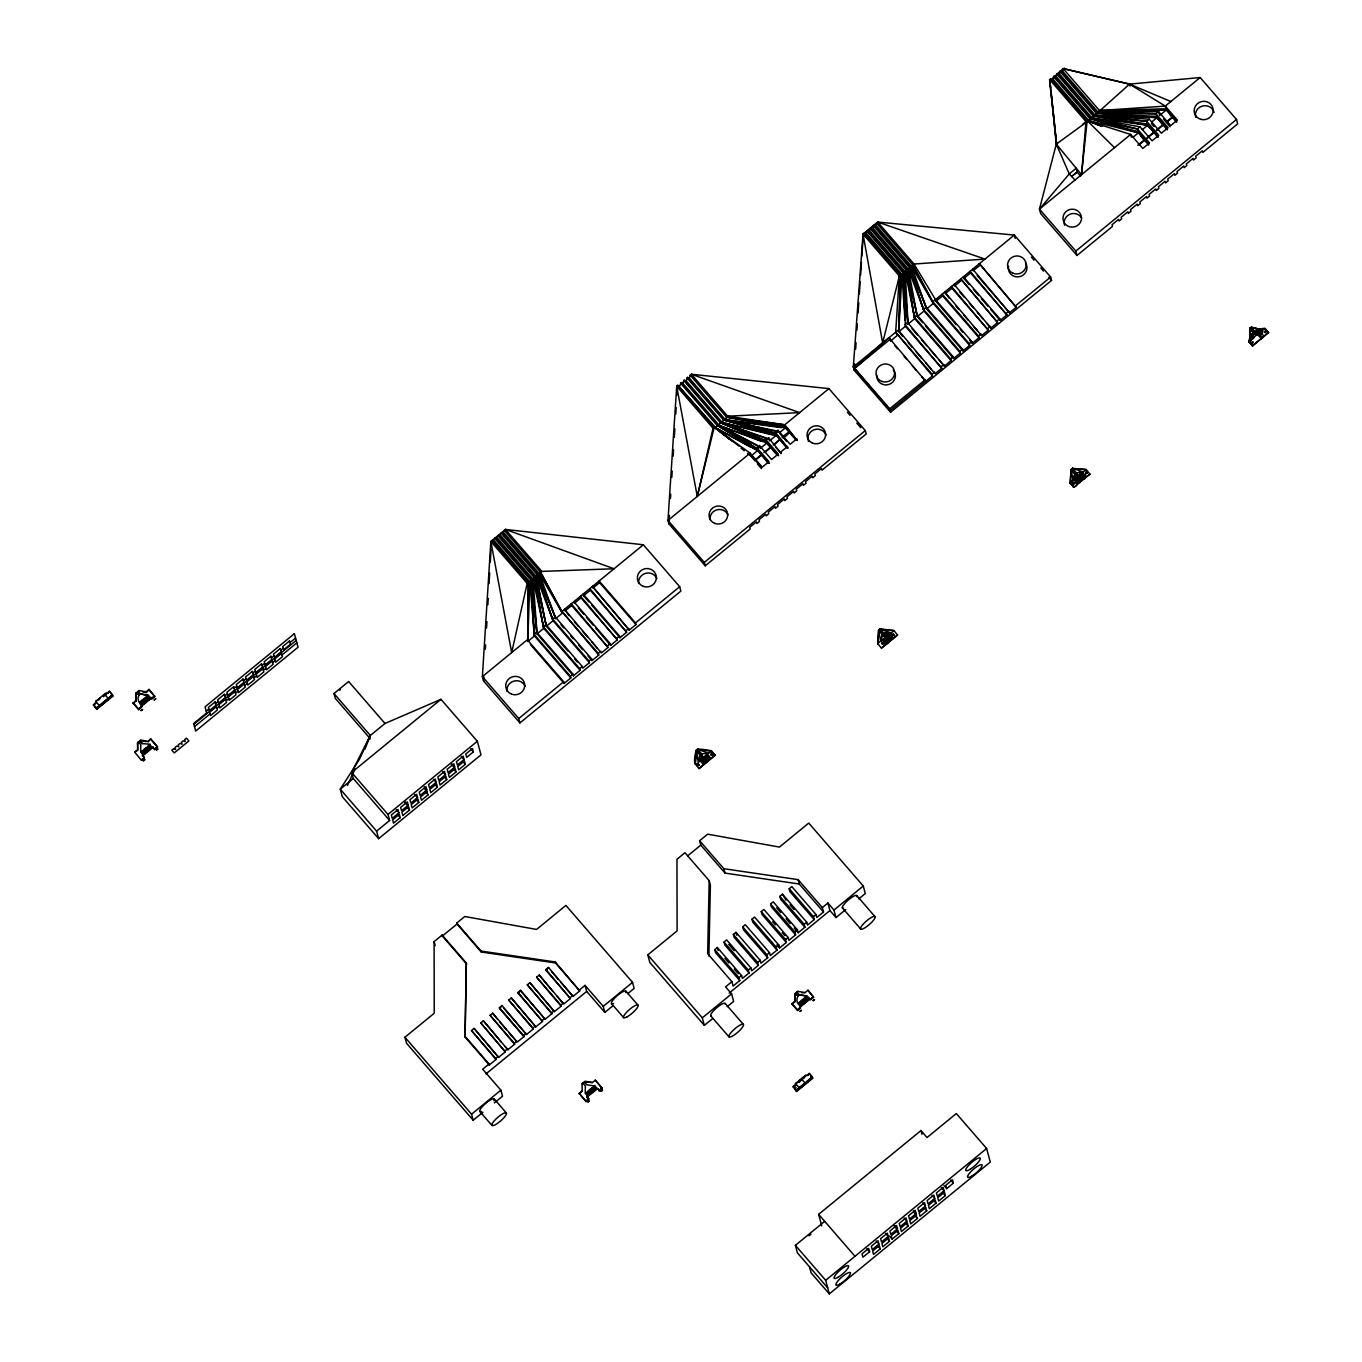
<?xml version="1.0" encoding="UTF-8"?>
<svg xmlns="http://www.w3.org/2000/svg" width="1362" height="1362" viewBox="0 0 1362 1362"><rect width="100%" height="100%" fill="white"/><g stroke="black" fill="none" stroke-linecap="round" stroke-linejoin="round"><path stroke-width="1.5" d="M881.929 643.528L883.342 642.336L882.406 643.903M492.022 540.476L505.506 529.443L643.341 544.766L679.689 586.716L680.864 591.108L519.909 722.933L483.561 680.966L482.386 676.591L490.848 541.446L492.022 540.476L528.371 582.442L527.775 641.451L534.466 635.969L533.444 619.472M700.17 754.276C699.966 767.47 701.856 756.421 700.323 754.225L696.476 750.139L700.647 753.952L701.651 758.923L702.537 757.987L706.214 762.362L700.817 753.748L701.396 759.128L700.732 759.69L700.17 754.276L700.46 759.894C687.231 778.996 701.124 726.406 695.25 763.963L699.012 768.594L715.101 755.416L711.356 750.768C707.372 750.173 689.172 746.001 699.847 754.548L699.796 760.439L703.388 764.474M710.879 754.633C710.862 750.837 714.301 756.029 710.947 754.633M530.465 644.549L564.123 683.418L570.814 677.918L534.466 635.969L529.818 581.846L528.371 582.442L527.775 641.451L529.818 581.846L531.01 580.28L541.855 571.41L614.041 568.754L505.506 529.443L506 531.316M141.427 705.295L141.597 707.253L138.669 709.653L133.204 703.371L136.149 700.97L135.928 693.054L136.728 692.39L139.145 695.182C134.412 701.243 147.249 711.373 139.963 701.873M627.644 993.732L634.164 988.403L632.53 982.36L565.894 905.424L536.577 929.429L464.765 916.507L456.764 923.061L480.99 951.051L555.236 961.981L579.718 990.923L573.027 996.405L548.528 967.463L545.924 969.591L570.423 998.533L563.732 1004.015L539.233 975.073L536.628 977.218L560.855 1005.19L561.127 1006.16L554.419 1011.643L529.92 982.7L527.315 984.828L551.559 1012.8L551.814 1013.771L545.123 1019.27L520.625 990.31L518.02 992.455L542.519 1021.398L535.811 1026.88L511.312 997.937L508.707 1000.066L532.951 1028.055L533.206 1029.025L526.515 1034.507L502.016 1005.565L499.411 1007.693L523.638 1035.665L523.91 1036.635L517.202 1042.117L492.703 1013.175L490.099 1015.32L514.342 1043.292L514.598 1044.262L507.89 1049.744L483.408 1020.802L480.803 1022.93L505.285 1051.873L498.594 1057.372L474.095 1028.412L471.49 1030.557L495.734 1058.529L495.989 1059.5L489.298 1064.982L465.055 1037.01L466.332 963.036L442.105 935.064L434.103 941.619L434.24 1013.243L404.923 1037.248L406.557 1043.292L473.193 1120.228L482.965 1112.226M465.055 1037.01L466.332 963.036M712.479 1018.708L704.341 1025.365L649.827 962.423L647.784 954.898L677.101 930.893L676.965 859.269L684.967 852.731L709.193 880.703L707.661 953.689L731.888 981.661L733.079 986.054L739.77 980.572L738.987 977.661L714.761 949.689L717.365 947.56L741.592 975.532L742.375 978.444L749.083 972.962L748.283 970.05L724.056 942.061L726.661 939.933L750.905 967.905L751.688 970.817L758.379 965.335L757.595 962.423L733.369 934.451L735.974 932.306L760.2 960.295L760.983 963.206L767.691 957.707L766.908 954.796L742.665 926.824L745.269 924.696L769.513 952.668L770.296 955.579L776.987 950.097L776.204 947.186L751.977 919.214L754.582 917.069L778.809 945.041L779.592 947.969L786.3 942.47L785.516 939.559L761.273 911.587L763.878 909.458L788.121 937.431L788.904 940.342L795.595 934.86L794.812 931.948L770.586 903.959L773.19 901.831L797.417 929.803L798.2 932.715L804.908 927.233L804.125 924.321L779.881 896.349L782.486 894.204L806.73 922.193L807.513 925.104L814.204 919.605L813.42 916.694L789.194 888.722L791.799 886.594L816.025 914.566L816.808 917.477L823.516 911.995L822.325 907.603L798.098 879.631L723.852 868.701L699.625 840.729L707.627 834.174L779.439 847.079L808.756 823.074L863.27 886.015L865.296 893.54L858.792 898.869M708.887 956.005L710.385 885.096L709.193 880.703M800.26 1006.092L800.447 1008.05L797.519 1010.451L792.054 1004.169L794.982 1001.768L794.778 993.851L795.578 993.187L797.996 995.997C793.178 1005.122 806.491 1009.77 799.749 1001.904M864.189 233.106L900.537 275.056L898.716 331.766L905.424 326.284L903.176 272.894L866.828 230.944L877.673 222.057L1014.298 235.081L1050.647 277.048L1051.549 280.402L890.595 412.226L854.229 370.277L853.327 366.906L863.014 234.06L866.828 230.944M1072.558 468.375L1083.267 471.967L1075.401 473.091L1076.235 477.926L1074.635 479.237L1074.822 473.567L1071.179 469.379L1072.558 468.375L1086.195 469.567L1071.979 468.783L1080.798 481.365L1072.405 468.358M904.998 320.07L901.984 274.46L900.537 275.056L898.716 331.766L901.984 274.46L914.021 264.024L984.981 259.086L877.673 222.057L877.928 223.027L863.287 235.03L863.014 234.06L899.363 276.026L895.668 332.243L932.459 375.861L890.135 410.541L890.595 412.226M893.489 634.947C893.046 637.058 891.071 636.122 893.472 635.169M483.561 680.966L483.799 676.727M485.366 649.197L485.604 644.958M486.557 628.018L486.915 621.668M487.868 604.728L488.243 598.378M489.077 583.549L489.673 572.959M490.269 562.37L490.984 549.669M1074.635 479.237C1079.198 474.606 1070.685 470.997 1072.303 468.528M742.12 424.348L725.759 420.194L689.393 378.227L690.193 375.214L691.368 374.244L828.93 388.613L865.279 430.579L866.198 433.967L822.001 470.162L821.558 468.494L814.851 473.993L815.31 475.644L812.705 477.79L812.246 476.121L805.555 481.603L805.998 483.272L803.393 485.4L802.95 483.748L796.242 489.23L796.702 490.899L794.097 493.027L793.637 491.359L786.947 496.841L787.389 498.509L784.784 500.654L784.342 498.986L777.634 504.468L778.094 506.136L775.489 508.264L775.029 506.596L768.338 512.095L768.781 513.746L766.176 515.892L765.733 514.223L759.026 519.705L759.485 521.374L756.88 523.502L756.421 521.85L749.73 527.332L750.173 529.001L705.244 565.792L668.895 523.842L669.423 515.381M670.479 498.492L670.751 494.27M671.807 477.381L672.198 471.048M673.134 456.253L673.526 449.92M674.326 437.253L674.854 428.809M675.773 414.014L676.182 407.681M676.965 395.014L676.71 386.246L677.884 385.293L716.089 428.111L731.973 441.05M878.66 630.419L880.124 629.227L893.915 630.759L886.015 637.161L878.711 630.095L877.809 643.937L878.592 630.18L880.056 628.989L893.812 630.419L897.541 634.964L881.452 648.142L877.724 643.596L885.947 636.871L887.871 637.893L886.866 636.105L890.595 640.651M676.71 386.246L697.276 496.449L713.058 428.213L676.71 386.246L667.976 520.437L668.895 523.842M1072.149 468.579L1075.929 472.716C1072.643 475.661 1075.214 485.825 1074.703 473.67C1069.323 468.868 1071.639 466.911 1075.282 473.244L1076.235 477.926L1079.879 482.131L1076.457 477.551L1075.469 473.04L1076.491 477.721L1077.376 476.785L1080.764 481.195M854.229 370.277L854.655 363.926M855.642 349.132L856.068 342.798M856.919 330.115L857.345 323.781M858.06 313.209L858.758 302.653M859.32 294.192L860.171 281.525M860.597 275.175L861.448 262.508M861.874 256.158L862.861 241.363M1073.818 487.29L1070.277 483.067L1071.094 469.567L1073.035 480.36L1070.209 482.914L1073.818 487.29L1089.923 474.112L1086.382 476.785L1082.705 472.427L1082.075 473.142L1085.446 477.551L1081.768 473.193C1093.873 490.099 1068.881 459.93 1084.475 478.147M1081.462 473.857L1070.191 483.084L1071.06 469.464M1050.698 87.355L1049.642 79.609L1056.299 144.117L1081.53 174.676L1085.991 121.576L1049.642 79.609L1052.4 78.553L1088.749 120.503L1102.42 126.189M1252.512 337.384L1250.571 335.12L1254.402 332.039L1259.935 332.873L1254.249 332.039C1245.872 319.951 1252.989 338.423 1248.954 341.862L1252.495 338.951L1250.571 335.12L1249.89 328.617L1251.355 327.408L1257.892 329.11L1264.906 328.259L1268.533 332.464L1252.58 346.05L1248.835 341.419L1250.52 334.916L1253.483 332.668L1253.159 338.406L1254.044 337.487M795.442 1088.493L796.072 1087.608M1085.769 474.572L1084.901 475.508L1083.948 474.674M1081.53 174.676L1087.165 120.622L1050.817 78.656M893.523 633.926C894.459 635.952 891.48 633.296 891.769 635.713M527.196 583.396L511.686 652.585L490.848 541.446L527.196 583.396L528.371 582.442M880.652 641.196L882.355 634.283L886.679 636.616L882.61 634.062L886.015 637.161L882.355 634.283L880.652 641.196L878.592 630.18L882.304 634.624L887.377 633.296M1072.422 483.067L1073.29 484.549L1074.141 482.965M697.276 496.449L714.233 427.259L677.884 385.293M867.407 230.467L903.755 272.417L907.569 322.488L904.964 324.616L941.772 368.251L935.064 373.733L898.273 330.098L853.327 366.906L889.778 408.753L890.135 410.541L854.434 368.523L882.644 342.901L899.363 276.026L900.537 275.056M1073.035 480.36L1074.822 473.567L1075.299 478.692L1079.198 482.676L1075.52 478.317L1075.146 473.312L1075.299 478.692L1075.282 473.244M1052.4 78.553L1063.126 68.577L1129.558 84.121L1200.16 77.532L1236.509 119.481L1237.683 123.874L1202.799 152.442L1202.357 150.773L1195.649 156.255L1196.108 157.924L1193.504 160.052L1193.044 158.401L1186.353 163.883L1186.796 165.551L1184.191 167.679L1183.748 166.011L1177.04 171.51L1177.483 173.161L1174.878 175.306L1174.436 173.638L1167.745 179.12L1168.187 180.788L1165.583 182.917L1165.14 181.248L1158.432 186.747L1158.875 188.416L1156.27 190.544L1155.827 188.875L1149.136 194.357L1149.579 196.026L1146.974 198.154L1146.532 196.503L1139.824 201.985L1140.266 203.653L1137.662 205.781L1137.219 204.113L1130.528 209.612L1130.971 211.263L1128.366 213.408L1127.906 211.74L1121.215 217.222L1121.658 218.89L1119.053 221.019L1118.611 219.35L1112.056 224.73L1112.499 226.381L1077.002 255.477L1040.653 213.511L1039.461 209.135L1056.299 144.117L1088.749 120.503L1138.411 132.846L1144.591 140.337L1139.228 144.73M679.723 386.161L681.119 382.654L682.958 383.522L719.306 425.472L733.573 433.627M682.958 383.522L683.741 380.492L686.176 380.866L722.524 422.833L744.129 431.311M686.176 380.866L687.555 377.376L689.393 378.227M729.351 438.768L716.089 428.111L716.872 425.097L738.868 436.47L717.468 424.621L681.119 382.654M761.086 441.203L719.306 425.472L720.106 422.458L769.002 438.887M684.337 380.015L720.685 421.982L751.943 434.035L722.524 422.833L723.324 419.819L778.298 431.277L775.693 433.405L723.324 419.819L686.976 377.853M742.086 424.195L725.759 420.194L726.542 417.181L727.717 416.21L799.63 412.618L691.368 374.244L727.717 416.21L784.75 424.808L797.332 440.522L785.21 426.544L726.542 417.181L690.193 375.214M886.866 636.105L882.934 633.807L887.82 635.441C873.587 625.771 902.206 647.886 887.547 635.56M878.984 629.874L882.678 634.028L887.615 635.85L882.934 633.807L887.871 635.645L883.257 633.534L888.756 634.692L892.416 638.965M880.124 629.227L890.884 632.819L883.495 633.585L888.807 634.879L883.308 633.5L879.631 629.346M883.427 642.677C880.022 642.098 884.278 646.252 883.632 642.711M697.65 765.206C701.702 766.21 695.744 764.542 699.472 764.984M1087.37 472.733L1085.667 473.074M108.773 692.407L107.36 693.462L108.211 693.037M364.897 749.168L370.328 735.48L384.986 723.477L440.965 699.319L477.33 741.268L480.99 754.837L378.636 838.669L342.288 796.702L340.262 789.177L359.33 759.502L370.328 735.48L333.996 693.53L348.638 681.528L384.986 723.477M1251.337 343.02C1253.925 339.666 1250.248 344.62 1252.87 342.1M347.395 785.533L355.073 768.798M370.328 735.48L351.651 772.475L353.286 778.519L389.634 820.469L376.61 831.143L378.636 838.669M1088.749 120.503L1090.383 117.983L1091.966 117.864L1147.706 125.236L1158.023 137.477M1108.31 122.154L1091.966 117.864L1093.618 115.344L1095.184 115.225L1157.019 117.609L1163.199 125.1L1156.508 130.582M1092.035 117.745L1129.558 84.121L1170.843 101.52M1261.961 330.66C1258.045 329.025 1244.238 323.424 1254.062 332.294L1258.982 333.571L1253.925 332.311L1250.282 328.106L1253.857 332.345L1258.726 333.792L1262.37 338.031M1250.605 327.85L1254.249 332.039L1257.841 328.923L1265.009 328.702L1268.652 332.89M1264.191 336.346L1260.582 332.26C1234.074 330.643 1282.834 333.298 1251.201 327.357L1254.981 331.613L1262.08 331.102L1257.807 334.609L1261.399 338.627M1074.175 483.663L1072.575 483.953M1254.062 332.294L1259.544 332.634L1260.837 334.303L1258.88 333.196C1246.86 332.09 1260.327 330.966 1261.093 334.099L1261.689 333.281L1261.093 334.099M1262.625 337.827L1258.624 333.401L1253.857 332.345L1253.04 337.98L1250.52 334.916L1249.839 328.463L1256.326 335.273M1087.285 472.954L1085.565 472.852L1086.944 472.035M696.799 749.866L700.494 754.02L701.651 758.923L700.494 754.02L708.427 753.169L697.565 749.236L696.152 750.632M95.442 703.422L94.727 704.052M807.291 1075.299L808.619 1074.38L807.836 1075.35M1248.954 341.862L1252.495 337.333L1248.835 341.419L1252.58 346.05M1077.002 255.477L1075.81 251.085L1039.461 209.135L1069.255 173.927L1076.201 168.241L1077.24 172.106L1080.577 176.345M1072.609 483.152L1073.903 482.914M340.347 689.768L339.785 690.211M712.394 755.246L711.951 753.595L711.236 755.246M890.135 410.541L854.434 368.523L888.96 337.725L925.768 381.343L921.716 376.678M1262.08 331.102L1257.892 329.11C1255.338 331.392 1247.064 336.244 1252.614 337.725L1253.159 338.406L1253.517 332.805L1249.839 328.463M1082.756 124.3L1085.991 121.576M1250.571 335.12L1253.483 332.668M1250.929 327.578L1254.725 331.766L1257.892 329.11M96.038 702.707L95.68 701.345L105.913 692.969L106.508 693.667L109.437 691.266L112.467 694.773L112.842 696.118L96.736 709.313L94.761 706.606M98.37 700.068L98.898 699.029M108.466 698.774L109.062 697.889L108.466 698.774L104.84 694.586L105.419 693.701M99.392 699.625L99.835 698.263M103.342 696.714L106.27 694.331M96.736 709.313L96.379 707.951L112.467 694.773M139.145 695.182L136.847 692.832L138.992 690.534L146.177 691.828L149.105 689.427L154.757 696.476L151.829 698.876L151.029 697.429L149.905 698.876L147.402 695.778M133.204 703.371L135.945 700.204M142.789 691.93L146.381 692.577L149.105 689.427M140.048 702.162L142.465 704.971L140.899 701.107L144.066 703.66L141.818 700.357L144.321 703.439C149.752 702.622 141.376 694.484 146.858 701.362M142.755 699.591L145.257 702.673M143.691 698.825L146.194 701.924M144.355 698.28L147.794 700.613C141.954 693.598 149.071 702.52 149.905 698.876M146.483 696.544L148.986 699.625M144.066 703.66L141.818 700.357M151.216 698.178L140.984 706.555L141.597 707.253M138.669 709.653L141.393 706.503M151.829 698.876L154.553 695.727M137.596 742.562L140.661 740.043L147.845 741.337L150.773 738.936L157.43 746.631L154.672 749.628L152.68 746.938L150.552 748.794L148.135 746.001L150.297 749.015L148.696 750.326L145.989 747.636L148.424 750.53L146.824 751.841L144.389 748.947L145.904 752.607C139.333 746.751 148.373 752.505 144.049 754.139L141.325 751.449L143.776 754.344L142.448 755.314L144.44 758.021L141.495 760.422L134.668 752.113L137.613 749.713L137.596 742.562L137.766 750.326L134.668 752.113M137.749 743.158L140.814 740.656L146.211 741.626M147.998 741.949L150.773 738.936M144.968 753.373L142.261 750.683L144.713 753.578M151.216 748.249L149.037 745.15L151.488 748.044M142.312 743.601L139.86 740.707L142.312 743.601L150.297 744.231M144.389 748.947L146.568 752.062M148.135 746.001L150.297 749.015M142.618 755.927L152.85 747.534M142.448 755.314L144.27 757.408L141.495 760.422M154.672 749.628L157.43 746.631M206.241 711.202L208.846 709.074M215.536 703.575L218.141 701.447M224.849 695.965L227.454 693.837M234.145 688.338L236.75 686.21M243.457 680.728L246.062 678.582M252.753 673.1L255.358 670.972M262.066 665.49L264.671 663.345M271.361 657.863L273.966 655.735M280.674 650.236L283.279 648.108M289.97 642.626L295.554 638.046M193.864 724.261L296.201 640.446M194.511 726.678L210.14 713.875M216.847 708.393L219.452 706.265M226.143 700.766L228.748 698.638M235.456 693.156L238.061 691.011M244.751 685.529L247.356 683.401M254.064 677.918L256.669 675.773M263.36 670.291L265.965 668.163M272.672 662.664L275.277 660.536M281.968 655.054L296.865 642.864M1051.668 79.745L1063.058 70.398M713.058 428.213L714.233 427.259L716.089 428.111L757.612 450.584L768.202 463.131M1077.189 171.901L1071.639 176.464L1077.24 172.106M440.965 699.319L351.651 772.475L388 814.425L389.634 820.469M1039.461 209.135L1130.647 134.446L1142.769 148.441L1149.477 142.942L1137.355 128.964L1090.383 117.983L1054.035 76.017M1053.456 76.493L1089.804 118.46L1137.355 128.964L1139.96 126.819L1152.082 140.814L1158.773 135.332L1146.668 121.337L1093.618 115.344L1057.252 73.378M1056.674 73.854L1093.022 115.821L1146.668 121.337L1149.273 119.209L1161.377 133.187L1168.085 127.705L1155.963 113.727L1096.836 112.688L1060.487 70.739M1059.891 71.216L1096.24 113.182L1155.963 113.727L1158.568 111.582L1170.69 125.576L1177.381 120.094L1165.276 106.1L1129.558 84.121L1063.126 68.577L1099.474 110.543L1166.315 109.999L1172.512 117.472L1167.149 121.865M1176.768 121.252L1166.008 108.807L1099.474 110.543L1165.276 106.1L1200.16 77.532M1133.048 137.239L1138.411 132.846L1137.355 128.964M1142.343 129.628L1147.706 125.236L1093.022 115.821L1147.4 124.061L1158.16 136.489M1151.656 122.001L1157.019 117.609L1096.24 113.182L1156.696 116.434L1167.472 128.862M1159.624 115.481L1166.315 109.999L1098.419 112.586L1062.071 70.62M747.602 453.41L750.922 456.066L757.612 450.584L756.829 447.672L759.434 445.544L771.556 459.522L778.247 454.04L766.125 440.062L768.747 437.917L781.328 453.631L775.931 447.417M776.357 435.823L775.438 432.435L778.042 430.307L790.164 444.284L796.855 438.802M789.16 431.907C769.922 444.625 798.558 433.184 785.533 427.719L726.542 417.181L784.75 424.808L828.93 388.613M353.286 778.519L340.262 789.177L376.61 831.143M906.394 270.255L914.719 318.657L908.028 324.156L907.569 322.488L944.377 366.106L951.068 360.624L950.625 358.955L914.277 316.988L906.394 270.255L870.046 228.305M922.704 322.743L917.324 316.529L924.032 311.047L909.629 267.616L873.28 225.666M1015.201 238.435L1014.298 235.081L932.885 301.751L969.233 343.718L969.676 345.386L962.985 350.868L926.637 308.902L933.328 303.42L932.885 301.751L912.846 264.977L876.498 223.01M956.124 324.599L935.932 301.291L942.64 295.809L942.181 294.141L978.529 336.091L978.989 337.759L972.281 343.241L969.591 340.142M945.245 293.664L951.936 288.182L951.493 286.514L988.284 330.149L981.593 335.631L944.785 291.996L949.28 298.329M961.249 280.555L954.541 286.054L954.098 284.386L990.889 328.004L997.597 322.522L960.789 278.904L997.597 322.522M969.233 284.641L963.853 278.427L970.544 272.945L970.102 271.276L1006.893 314.894L1000.202 320.393L990.77 309.514M979.857 265.318L973.149 270.8L972.706 269.148L1009.497 312.766L1016.205 307.284L979.397 263.649L1016.205 307.284M854.434 368.523L890.237 339.206L890.714 340.875L897.405 335.392L896.962 333.724M757.085 448.643L759.69 446.515L717.468 424.621L757.085 448.643L716.872 425.097L680.523 383.131M760.217 448.438L766.925 442.956L770.688 447.638L765.325 452.031M780.171 432.112L785.533 427.719L723.903 419.326L687.555 377.376M643.341 544.766L561.927 611.436L598.735 655.054L592.027 660.553L587.992 655.888M534.227 577.641L543.319 626.673L579.667 668.64L580.127 670.308L573.419 675.79L537.071 633.824L543.778 628.342L534.227 577.641L497.879 535.675M567.92 651.07L546.383 626.214L553.074 620.714L537.445 575.002L501.097 533.036M504.315 530.414L540.663 572.363L562.387 613.104L555.679 618.586L538.041 574.526L501.693 532.559M564.992 610.959L571.682 605.477L571.24 603.809L608.031 647.444L601.34 652.926L564.532 609.308L569.027 615.624M574.287 603.349L580.995 597.867L580.535 596.198L617.344 639.817L610.636 645.316L595.824 628.205M588.98 601.936L583.6 595.722L590.291 590.24L589.848 588.571L626.639 632.206L619.948 637.688L591.67 605.051M592.896 588.112L599.603 582.613L599.144 580.961L635.492 622.911L635.952 624.579L629.244 630.061L592.453 586.443L629.244 630.061M1137.764 145.325L1144.472 139.843M1147.076 137.715L1153.767 132.233M1156.372 130.088L1163.08 124.606M1167.013 121.371L1172.376 116.979M1147.196 138.192L1153.903 132.71M755.893 459.164L761.256 454.772M763.861 452.644L770.552 447.162M773.156 445.016L779.864 439.534L776.221 435.346L723.324 419.819L775.897 434.155L788.019 448.149L775.438 432.435M754.684 460.748L761.375 455.266M774.62 444.404L779.864 439.534M780.852 451.912L787.559 446.413M388 814.425L477.33 741.268M1075.81 251.085L1236.509 119.481M889.778 408.753L925.292 379.675M932.459 375.861L932.017 374.192L934.621 372.064M941.312 366.582L943.917 364.437M950.625 358.955L953.23 356.827L916.881 314.86L906.99 269.778L870.641 227.812M925.411 325.858L953.672 358.495L960.38 352.996L959.921 351.345L962.525 349.2L926.177 307.25L910.208 267.139L873.859 225.173M969.233 343.718L971.838 341.59L935.49 299.623L914.021 264.024L877.673 222.057M978.529 336.091L981.134 333.962M987.842 328.48L990.446 326.352M997.137 320.853L999.742 318.725L963.394 276.758L963.853 278.427M1006.45 313.243L1009.055 311.098M1015.746 305.616L1050.647 277.048M705.244 565.792L704.324 562.404L865.279 430.579M398.93 812.859L392.239 818.341L391.337 815.004L398.027 809.522L398.93 812.859L396.24 809.743M408.242 805.231L401.535 810.713L400.632 807.394L407.34 801.912L408.242 805.231L405.553 802.133M417.538 797.621L410.847 803.103L409.945 799.766L416.636 794.284L417.538 797.621L414.848 794.506M426.851 789.994L420.143 795.476L419.258 792.156L425.948 786.657L426.851 789.994L424.161 786.878M436.146 782.367L429.456 787.866L428.553 784.529L435.261 779.047L436.146 782.367L433.456 779.268M445.459 774.757L438.751 780.239L437.866 776.902L444.557 771.42L445.459 774.757L442.769 771.641M454.755 767.129L448.064 772.612L447.162 769.292L453.869 763.81L454.755 767.129L452.065 764.031M464.067 759.519L457.36 765.001L456.474 761.664L463.165 756.182L464.067 759.519L461.377 756.404M473.363 751.892L466.672 757.374L465.77 754.054L472.478 748.555L473.363 751.892L470.673 748.777M427.242 791.475L420.552 796.957L421.454 800.294L428.145 794.795L424.552 788.36M518.735 718.54L563.664 681.749L527.315 639.782L482.386 676.591L518.735 718.54L519.909 722.933M570.814 677.918L570.372 676.25L572.976 674.122L536.628 632.155L531.589 579.803L495.24 537.837M579.667 668.64L582.272 666.512L545.924 624.545L536.27 576.569L499.922 534.602M582.272 666.512L582.732 668.163L589.423 662.681L588.98 661.013L591.585 658.885L555.236 616.918L538.041 574.526M598.735 655.054L598.276 653.402L600.88 651.257M607.588 645.775L610.193 643.647L573.845 601.681M616.884 638.148L619.489 636.02L583.14 594.053L583.6 595.722M626.197 630.538L628.801 628.41M635.492 622.911L679.689 586.716M400.224 817.66L393.533 823.142L392.631 819.822L399.338 814.34L400.224 817.66L397.534 814.561M409.536 810.049L402.829 815.532L401.943 812.195L408.634 806.713L409.536 810.049L406.846 806.934M418.832 802.422L412.141 807.904L411.239 804.584L417.947 799.085L418.832 802.422L416.142 799.307M437.457 787.185L430.75 792.667L429.847 789.347L436.555 783.848L437.457 787.185L434.75 784.069M446.753 779.558L440.062 785.04L439.16 781.72L445.851 776.238L446.753 779.558L444.063 776.459M456.066 771.948L449.358 777.43L448.456 774.093L455.163 768.611L456.066 771.948L453.359 768.832M465.361 764.32L458.671 769.802L457.768 766.483L464.459 760.983L465.361 764.32L462.671 761.205M466.604 964.007L442.361 936.034L457.019 924.032L456.764 923.061M699.847 754.548L698.178 761.562L696.101 750.445M700.647 753.952L702.332 758.379L700.766 753.799L702.588 758.157L703.218 757.442L697.446 749.338M706.316 755.11L709.942 759.315L706.316 755.11C708.836 752.794 714.352 765.069 706.98 754.565M714.982 754.974L699.012 768.594M890.339 640.855L882.61 634.062L886.9 636.207M1070.277 483.067L1074.584 479.066L1078.278 483.442L1074.329 479.288M1080.168 474.504C1089.413 483.442 1078.653 476.325 1080.883 474.112M879.307 629.602L883.172 633.841L889.488 634.386L884.84 638.182M885.096 637.978L885.726 637.263L889.352 641.451M1248.835 341.419L1257.943 333.945C1258.165 336.635 1261.008 334.388 1259.152 335.358M1258.982 333.571L1253.925 332.311L1258.999 333.622M1250.878 327.629L1254.504 331.817C1257.994 329.842 1261.246 333.349 1262.625 332.515L1261.416 331.119L1254.828 331.562L1261.518 331.511M1261.416 331.119L1265.009 328.702M1073.75 486.932C1081.717 485.587 1072.643 475.1 1070.209 482.914L1073.784 487.119L1070.089 482.761M1083.812 478.692C1081.258 475.049 1075.691 471.95 1082.875 479.458C1078.908 476.938 1076.576 473.125 1072.524 468.273M1252.461 345.625L1268.533 332.464M523.91 1036.635L499.667 1008.663L502.016 1005.565M542.519 1021.398L518.275 993.426L520.625 990.31M570.423 998.533L546.196 970.561L548.528 967.463M687.776 855.779L700.8 845.121L699.625 840.729M464.8 1036.039L489.026 1064.011L482.693 1069.204L500.875 1090.179L502.51 1096.223L494.372 1102.879M495.734 1058.529L498.339 1056.401M505.03 1050.902L507.634 1048.774M514.342 1043.292L516.947 1041.147M523.638 1035.665L526.243 1033.537M532.951 1028.055L535.555 1025.909M542.246 1020.427L544.851 1018.299M551.559 1012.8L554.164 1010.672M560.855 1005.19L563.459 1003.045M570.167 997.563L572.772 995.435M579.463 989.953L585.047 985.373L603.23 1006.348L604.847 1012.392L613.002 1005.735M485.962 1073.903L586.682 991.417L585.047 985.373M473.193 1120.228L471.575 1114.184L500.875 1090.179M603.23 1006.348L632.53 982.36M582.119 1083.777L585.183 1081.275L592.368 1082.569L595.296 1080.168L601.97 1087.863L599.195 1090.86C598.616 1083.641 582.119 1097.057 588.963 1099.236L586.035 1101.637L579.208 1093.345L582.136 1090.945L582.119 1083.777L585.354 1081.871L592.368 1082.569M579.361 1093.941L582.136 1090.945M588.571 1095.354L585.864 1092.682L588.316 1095.576M590.41 1093.737L587.72 1091.149L590.138 1093.941M589.848 1089.413L592.01 1092.426M594.121 1090.69L591.704 1087.898L593.866 1090.894M595.092 1090.026L592.368 1087.336L594.819 1090.23M593.594 1086.467L595.756 1089.481M587.141 1097.142L597.373 1088.766M586.035 1101.637L588.793 1098.64L586.988 1096.546M599.195 1090.86L601.97 1087.863M731.888 981.661L725.554 986.854L731.615 993.851L733.641 1001.376L727.138 1006.705M822.325 907.603L827.909 903.023L833.97 910.02L835.996 917.545L845.768 909.544M738.987 977.661L741.592 975.532M748.283 970.05L750.905 967.905M757.595 962.423L760.2 960.295M766.908 954.796L769.513 952.668M776.204 947.186L778.809 945.041M785.516 939.559L788.121 937.431M794.812 931.948L797.417 929.803M804.125 924.321L806.73 922.193M813.42 916.694L816.025 914.566M729.215 993.051L829.935 910.548L827.909 903.023M704.341 1025.365L702.315 1017.84L731.615 993.851M833.97 910.02L863.27 886.015M797.996 995.997L795.697 993.63L797.843 991.332L805.027 992.626L807.955 990.225L813.608 997.273L810.679 999.674L809.862 998.227L808.756 999.674L806.253 996.575M794.982 1001.768L794.982 994.601L797.843 991.332M792.054 1004.169L794.795 1001.002M798.813 1002.67L801.316 1005.769M799.817 1002.211L802.252 1005.003L800.669 1001.155L803.852 1003.692L801.605 1000.389L804.108 1003.471L805.708 1002.16L803.461 998.857M802.541 999.623L805.044 1002.721M803.546 999.163L805.963 1001.955L804.397 998.108L806.9 1001.189L807.496 1000.355L805.334 997.342L807.836 1000.423L808.756 999.674M803.852 1003.692L801.605 1000.389M807.564 1000.644L805.334 997.342M800.447 1008.05L799.834 1007.352L810.067 998.976M797.519 1010.451L800.243 1007.301M810.679 999.674L813.403 996.524M795.868 1084.85L795.493 1083.505L805.725 1075.112L806.338 1075.827L809.266 1073.426L812.297 1076.916L812.654 1078.278L796.566 1091.456L794.591 1088.749M801.775 1078.687L802.456 1078.142L801.997 1079.504L805.64 1083.692L806.304 1083.148L805.419 1082.875M804.312 1076.61L803.869 1077.972L804.533 1077.427M798.813 1081.513L798.949 1081.99M800.941 1079.777L801.741 1079.708M798.779 1082.467L801.707 1080.066M796.566 1091.456L796.208 1090.094L812.297 1076.916M821.729 1225.919L818.647 1214.342L920.967 1130.545L927.028 1137.542L956.328 1113.537L986.616 1148.506L990.276 1162.075L829.322 1293.9L811.139 1272.925L809.522 1266.864L797.4 1252.87L795.391 1245.328L824.708 1221.339M829.322 1293.9L825.678 1280.297L986.616 1148.506M869.62 1251.712L862.929 1257.194L862.027 1253.874L868.718 1248.375L869.62 1251.712L866.93 1248.596M878.916 1244.085L872.225 1249.584L871.322 1246.247L878.03 1240.765L878.916 1244.085L876.226 1240.986M888.228 1236.475L881.52 1241.957L880.635 1238.62L887.326 1233.138L888.228 1236.475L885.538 1233.359M897.524 1228.847L890.833 1234.33L889.931 1231.01L896.639 1225.528L897.524 1228.847L894.834 1225.749M906.837 1221.237L900.146 1226.719L899.243 1223.382L905.934 1217.9L906.837 1221.237L904.147 1218.122M916.149 1213.61L909.441 1219.092L908.539 1215.772L915.247 1210.273L916.149 1213.61L913.442 1210.495M925.445 1205.983L918.754 1211.482L917.852 1208.145L924.543 1202.663L925.445 1205.983L922.755 1202.884M934.758 1198.373L928.05 1203.855L927.147 1200.518L933.855 1195.036L934.758 1198.373L932.051 1195.257M944.053 1190.746L937.362 1196.228L936.46 1192.908L943.151 1187.426L944.053 1190.746L941.363 1187.647M946.658 1188.617L953.366 1183.135L952.464 1179.798L945.756 1185.281L946.658 1188.617L943.968 1185.502M916.541 1215.091L909.833 1220.573L910.735 1223.91L917.443 1218.428L913.851 1211.976M880.227 1248.903L873.519 1254.385L872.616 1251.065L879.324 1245.566L880.227 1248.903L877.537 1245.787M889.522 1241.276L882.831 1246.775L881.929 1243.438L888.62 1237.956L889.522 1241.276L886.832 1238.177M892.127 1239.148L898.835 1233.666L897.933 1230.329L891.225 1235.811L892.127 1239.148L889.437 1236.032M908.131 1226.038L901.44 1231.52L900.537 1228.201L907.228 1222.718L908.131 1226.038L905.441 1222.94M926.739 1210.801L920.048 1216.283L919.146 1212.963L925.854 1207.464L926.739 1210.801L924.049 1207.685M936.052 1203.174L929.344 1208.673L928.458 1205.336L935.149 1199.854L936.052 1203.174L933.362 1200.075M945.347 1195.564L938.656 1201.046L937.754 1197.709L944.462 1192.227L945.347 1195.564L942.657 1192.448M93.552 705.21L96.276 702.043L93.552 705.21L96.583 708.7M796.395 1090.843L793.178 1086.604L796.106 1084.203M793.365 1087.353L796.31 1084.952L795.697 1084.254M696.22 750.343L700 754.48L700.46 759.894L700.119 754.327M1075.197 483.408L1075.691 481.773L1074.329 482.761M1249.958 328.378L1253.738 332.566L1258.045 334.337L1253.602 332.566L1258.726 333.792L1253.857 332.345M1254.828 331.562L1261.484 331.392M1115.665 113.523L1096.836 112.688L1158.568 111.582L1159.3 114.306M1261.757 333.554L1260.48 331.885L1254.504 331.817L1260.854 332.107M1096.836 112.688L1115.58 113.182M1260.82 331.936L1254.725 331.766M1098.419 112.586L1115.291 113.386M1102.011 116.485L1093.618 115.344L1149.273 119.209M1259.918 332.822L1254.402 332.039L1259.544 332.634M1093.618 115.344L1104.054 116.553M1110.319 117.285L1114.491 117.779M1254.249 332.039L1259.884 332.703M697.616 749.423L711.475 751.211L715.101 755.416M879.869 629.38L883.495 633.585L889.403 634.045L893.131 638.574M725.759 420.194L781.533 427.651M1108.31 117.353L1112.516 117.932M1103.356 116.4L1095.184 115.225L1058.836 73.259M1109.485 117.268L1113.571 117.847M150.467 697.872L148.032 695.08L140.609 693.99L148.152 695.522L150.586 698.314M700.8 845.121L725.044 873.093L799.273 884.023L823.516 911.995M809.317 998.687L806.883 995.877L799.46 994.788L807.002 996.32L809.437 999.112M457.019 924.032L481.246 952.021L555.492 962.951L579.718 990.923M879.937 629.074L883.7 633.177L889.403 634.045M883.58 633.279L889.454 634.215M1259.646 333.026L1254.181 332.09L1259.629 332.907L1260.837 334.303M1100.513 120.52L1090.383 117.983L1139.96 126.819M801.639 992.728L805.027 992.626M1090.383 117.983L1106.489 121.678M775.693 433.405L723.903 419.326L774.467 431.09M767.266 438.939L720.685 421.982L776.221 435.346L769.53 440.828L768.747 437.917M722.524 422.833L772.373 434.87M883.172 633.841L888.569 635.135L883.308 633.5M723.903 419.326L748.317 425.506M883.257 633.534L888.518 634.981M1138.411 132.846L1089.804 118.46L1138.087 131.671L1148.864 144.1M894.119 635.237L892.229 634.198L891.889 635.918M719.306 425.472L766.925 442.956L720.106 422.458L683.741 380.492M1100.615 125.644L1087.165 120.622L1114.491 147.692M879.222 629.908L882.848 634.113L887.632 635.901M1100.717 126.019L1087.165 120.622L1130.647 134.446L1131.379 137.153M882.934 633.807L887.581 635.731M1258.045 334.337L1253.738 332.566L1258.028 334.218L1261.655 338.423M720.685 421.982L766.397 441.033L720.106 422.458L766.602 441.782L778.723 455.759M717.468 424.621L758.055 446.276M882.61 634.062L886.917 636.292L882.848 634.113M716.089 428.111L750.496 447.077M882.542 634.369L886.611 636.326M742.409 438.513L745.967 440.505M882.678 634.028L886.951 636.412M742.426 438.462L751.33 443.45M757.612 450.584L716.872 425.097L757.289 449.392L769.411 463.386M729.249 439.041L714.233 427.259L750.121 453.154L762.243 467.149L768.951 461.667L756.829 447.672M1264.566 332.209L1266.081 331.102L1264.294 331.562L1266.047 331.341L1265.826 332.788L1264.328 331.8M714.233 427.259L739.021 446.089M886.015 637.161L882.355 634.283L889.658 641.417M740.962 448.081L744.282 450.737M882.287 644.124L881.844 643.187M1251.814 337.895L1252.495 338.951M1074.976 180.056L1069.255 173.927L1056.299 144.117M1087.063 471.882L1087.455 472.784M1170.077 114.68L1176.632 122.239M1163.335 118.954L1170.077 126.734M1167.336 129.867L1157.138 118.102L1155.963 113.727M1151.35 123.482L1154.04 126.581M1150.26 128.522L1147.843 125.713L1146.668 121.337M1140.964 136.132L1148.728 145.104M1055.618 75.897L1091.966 117.864M1031.357 257.095L1034.047 260.193M1040.772 267.974L1043.462 271.072M1048.859 277.303L1051.549 280.402M977.184 275.464L1009.497 312.766M970.544 272.945L1006.893 314.894M973.268 289.306L978.665 295.52M981.355 298.636L988.08 306.399M959.921 292.268L963.973 296.933M969.352 303.147L973.387 307.812M977.422 312.46L982.819 318.691M986.854 323.339L990.889 328.004M951.936 288.182L988.284 330.149M956.005 306.092L958.695 309.208M964.092 315.422L968.127 320.087M973.507 326.301L977.558 330.966M942.64 295.809L978.989 337.759M875.306 224.577L911.655 266.543L933.328 303.42L969.676 345.386M1089.923 474.112L1086.195 469.567L1078.057 476.24L1081.734 480.599L1078.312 476.019M872.089 227.233L908.437 269.182L924.032 311.047L960.38 352.996M960.176 329.263L962.866 332.362M868.854 229.872L905.219 271.821L914.719 318.657L951.068 360.624M865.636 232.51L901.984 274.46M959.921 351.345L923.572 309.378L926.177 307.25L926.637 308.902L910.208 267.139M912.063 328.804L917.443 335.035M921.478 339.683L926.875 345.914M929.565 349.012L936.29 356.793M938.98 359.891L944.377 366.106M905.424 326.284L941.772 368.251M900.061 333.315L902.751 336.431M908.148 342.645L912.182 347.31M916.217 351.975L921.597 358.189M925.649 362.854L931.029 369.068M895.668 332.243L932.017 374.192M894.749 345.556L897.439 348.672M904.181 356.452L906.888 359.568M912.285 365.782L916.32 370.447M847.351 412.209L850.041 415.325M856.783 423.088L860.818 427.753M796.106 440.267L785.653 428.196L784.75 424.808M779.847 433.576L786.589 441.356M779.983 440.028L786.81 447.894M777.498 455.504L767.044 443.45L766.125 440.062M750.598 454.891L761.358 467.319M754.548 460.254L750.922 456.066L750.121 453.154L667.976 520.437L704.324 562.404M757.408 463.897L761.494 468.613M888.467 634.794L892.144 639.17M887.803 635.356L891.531 639.885M885.062 637.808L888.739 642.166M885.947 644.464L882.27 640.089L882.934 639.544L886.611 643.903M599.603 582.613L635.952 624.579M856.987 895.856L875.153 916.83A9.534 2.281 -40.9 0 1 864.666 927.948A9.534 2.281 -40.9 0 1 863.644 923.64A9.534 2.281 -40.9 0 1 875.153 916.83M590.291 590.24L626.639 632.206M580.995 597.867L617.344 639.817M842.312 907.807L860.495 928.782M578.322 608.014L583.719 614.228M586.409 617.327L593.134 625.107M697.565 749.236L701.209 753.441M697.123 749.611L706.895 761.801L703.218 757.442L711.475 751.211M571.682 605.477L608.031 647.444M505.506 529.443L541.855 571.41M705.959 762.567L702.281 758.208L700.766 753.799M704.358 763.878L700.681 759.519L704.052 763.929M503.14 531.963L539.488 573.93L562.387 613.104M829.935 910.548L835.996 917.545M574.406 621.838L578.441 626.503M582.493 631.168L587.873 637.382M591.908 642.047L597.288 648.261M498.458 535.198L534.823 577.165L546.383 626.214L545.924 624.545L543.319 626.673L543.778 628.342L580.127 670.308M598.276 653.402L561.927 611.436L540.663 572.363M496.687 537.241L533.036 579.208L543.778 628.342M494.661 538.33L531.01 580.28L533.189 615.335M493.47 539.88L529.818 581.846M561.059 624.8L563.766 627.916M570.491 635.679L573.181 638.795M578.561 645.009L582.613 649.674M814.204 919.605L789.977 891.633L789.194 888.722M588.98 661.013L552.631 619.063L555.236 616.918L555.679 618.586L539.488 573.93M546.383 626.214L536.27 576.569L553.074 620.714L589.423 662.681M785.976 900.231L782.486 894.204M790.011 904.896L794.046 909.561M574.645 658.85L577.335 661.949M804.908 927.233L780.664 899.26L779.881 896.349M776.663 907.858L780.698 912.523M786.095 918.737L790.13 923.402M794.165 928.05L798.2 932.715M795.595 934.86L771.369 906.888L770.586 903.959M570.372 676.25L534.023 634.3L531.01 580.28M772.748 921.699L775.438 924.798M782.163 932.578L784.87 935.677M786.3 942.47L762.056 914.498L761.273 911.587M776.902 944.853L779.592 947.969M776.987 950.097L752.76 922.125L751.977 919.214M813.608 997.273L807.955 990.225M805.998 996.797L808.5 999.878M804.142 998.312L806.9 1001.189M767.691 957.707L743.448 929.735L742.665 926.824M797.042 991.996L799.579 995.23M803.205 999.078L805.708 1002.16M802.269 999.844L804.772 1002.926M800.413 1001.359L803.171 1004.237M799.477 1002.126L801.98 1005.207M798.558 1002.892L801.06 1005.973M950.659 1180.02L953.366 1183.135M791.85 1003.402L797.315 1009.702M758.379 965.335L734.152 937.362L733.369 934.451M728.789 944.394L734.186 950.625M749.083 972.962L724.839 944.99L724.056 942.061M724.873 958.235L728.908 962.9M734.305 969.114L738.34 973.779M739.77 980.572L715.544 952.6L714.761 949.689M812.501 1077.665L809.266 1073.426M812.654 1078.278L810.679 1075.571M914.753 1215.313L917.443 1218.428M795.493 1083.505L799.136 1087.693M725.265 1003.522L743.448 1024.496A9.534 2.281 -40.9 0 1 733.488 1035.478A9.534 2.281 -40.9 0 1 731.581 1031.919A9.534 2.281 -40.9 0 1 743.448 1024.496M793.178 1086.604L796.208 1090.094M893.898 1225.664L896.588 1228.779M710.726 1015.797L728.891 1036.771M896.145 1230.55L898.835 1233.666M647.784 954.898L702.315 1017.84M451.128 763.946L453.818 767.061M625.771 991.042L637.893 1005.02M818.647 1214.342L854.995 1256.309M611.623 1003.726L623.728 1017.72M425.455 791.697L428.145 794.795M370.294 738.783L335.307 698.383L333.996 693.53M586.682 991.417L604.847 1012.392M795.391 1245.328L825.678 1280.297M809.522 1266.864L827.687 1287.856M404.599 802.048L407.289 805.163M551.491 971.532L558.216 979.312M560.906 982.411L573.027 996.405M552.955 991.587L539.233 975.073M556.99 996.252L562.387 1002.466M561.127 1006.16L536.628 977.218M554.419 1011.643L529.92 982.7M551.814 1013.771L527.315 984.828M520.88 991.298L545.123 1019.27M602.123 1088.459L595.296 1080.168M597.22 1088.153L599.042 1090.247M592.964 1091.762L590.512 1088.868L593.202 1091.456M584.417 1082.024L586.835 1084.816L594.258 1085.923L596.692 1088.715L594.785 1085.361M535.811 1026.88L511.312 997.937M582.953 1083.216L585.371 1086.025L585.217 1093.328L587.618 1096.018M591.363 1093.073L588.912 1090.179L591.074 1093.192M533.206 1029.025L508.707 1000.066M589.508 1094.588L587.056 1091.694L589.235 1094.81M579.208 1093.345L585.864 1101.041M503.617 1008.084L526.515 1034.507M497.011 1018.81L492.703 1013.175M499.701 1021.926L506.426 1029.689M509.133 1032.805L515.857 1040.568M514.598 1044.262L490.099 1015.32M501.165 1041.981L483.408 1020.802M505.2 1046.629L507.89 1049.744M505.285 1051.873L480.803 1022.93M498.594 1057.372L474.095 1028.412M495.989 1059.5L471.49 1030.557M149.309 690.176L154.757 696.476M147.147 695.999L149.65 699.081M146.211 696.748L148.713 699.847M494.27 1099.015L506.392 1112.992A9.534 2.281 -40.9 0 1 496.704 1123.905A9.534 2.281 -40.9 0 1 494.372 1120.688A9.534 2.281 -40.9 0 1 506.392 1112.992M145.291 697.514L148.049 700.391M138.192 691.198L140.729 694.433M143.419 699.047L145.921 702.128M142.499 699.796L145.002 702.894M140.644 701.328L143.402 704.205M139.707 702.094L142.21 705.175M133.016 702.605L138.464 708.904M479.816 1111.409L491.92 1125.404M152.272 741.081L157.6 747.244M112.842 696.118L109.437 691.266M404.923 1037.248L471.575 1114.184M152.68 746.938L154.502 749.032M152.152 747.483L149.735 744.691M151.199 748.147L148.798 745.457M149.616 749.56L147.181 746.665L149.36 749.781M147.76 751.092L145.308 748.198L147.505 751.296M143.112 754.888L140.661 751.994L140.814 744.708L138.413 742.001M95.68 701.345L99.307 705.55M93.348 704.443L96.379 707.951M1075.929 472.716L1078.091 476.411L1076.048 472.563L1077.172 477.16M699.54 764.95L698.195 764.014L697.77 765.648M888.96 337.725L890.714 340.875M853.327 366.906L855.081 370.072M912.846 264.977L933.328 303.42M701.089 753.544L703.252 757.612M1087.421 472.546L1086.161 471.712L1085.65 473.142M1252.904 341.845L1252.495 343.616L1251.218 342.577M700.97 753.697L702.588 758.157M911.655 266.543L926.637 308.902M537.445 575.002L553.074 620.714M909.629 267.616L924.032 311.047M1072.524 484.055L1073.137 482.471L1074.295 483.714M1165.276 106.1L1166.451 110.475M1129.558 84.121L1130.085 86.061M1064.42 68.1L1064.692 69.07M1080.083 481.739L1076.184 477.756L1075.401 473.091M1076.235 477.926L1075.605 472.989M999.742 318.725L1000.202 320.393M971.838 341.59L972.281 343.241M962.525 349.2L962.985 350.868M953.23 356.827L953.672 358.495M935.49 299.623L935.932 301.291M908.437 269.182L917.324 316.529L916.881 314.86L914.277 316.988L914.719 318.657M897.541 634.964L881.452 648.142M888.467 642.387L884.789 638.029L884.125 638.574L887.803 642.932M887.547 643.153L883.87 638.778L883.189 639.34L886.866 643.698M778.042 430.307L778.502 432.026M759.434 445.544L759.894 447.264M798.098 879.631L799.273 884.023M803.597 1078.193L802.933 1078.738M709.636 759.349C705.839 753.407 703.49 755.314 708.972 759.911M708.7 760.115C705.056 754.19 702.52 756.131 708.036 760.66M707.78 760.881L704.137 756.676L703.473 757.238L707.099 761.426M705.244 762.958L701.345 758.974L704.988 763.163M723.852 868.701L725.044 873.093M735.974 932.306L736.757 935.234M717.365 947.56L718.149 950.472M619.489 636.02L619.948 637.688M610.193 643.647L610.636 645.316M591.585 658.885L592.027 660.553M572.976 674.122L573.419 675.79M563.664 681.749L564.123 683.418M533.036 579.208L537.071 633.824L536.628 632.155L534.023 634.3L534.466 635.969M555.236 961.981L555.492 962.951M545.924 969.591L546.196 970.561M518.02 992.455L518.275 993.426M499.411 1007.693L499.667 1008.663M480.99 951.051L481.246 952.021M489.026 1064.011L489.298 1064.982M442.105 935.064L442.361 936.034M434.103 941.619L435.193 945.654M135.928 693.054L136.149 700.97M103.563 695.216L102.882 695.778M97.042 700.562L96.379 701.107M920.967 1130.545L921.972 1134.308M893.574 635.271L893.336 634.096M906.99 269.778L917.324 316.529M863.014 234.06L882.644 342.901M1049.642 79.609L1056.81 146.057L1051.123 91.56M531.589 579.803L537.071 633.824M903.755 272.417L908.028 324.156L905.219 271.821M903.176 272.894L905.066 318.078M808.517 441.475A9.347 9.006 -15.1 0 1 814.016 429.779A9.347 9.006 -15.1 0 1 825.985 434.904M710.062 519.688A9.347 9.006 -15.1 0 1 727.938 514.87M1025.45 262.798A9.347 9.006 -15.1 0 1 1019.389 276.724A9.347 9.006 -15.1 0 1 1008.527 266.203M1195.649 117.302A9.534 9.194 -15.1 0 1 1202.544 105.998A9.534 9.194 -15.1 0 1 1214.087 112.484M1064.522 225.173A9.347 9.006 -15.1 0 1 1081.445 217.682A9.347 9.006 -15.1 0 0 1067.467 210.463A9.347 9.006 -15.1 0 0 1067.808 226.092A9.347 9.006 -15.1 0 0 1081.615 217.767M893.268 370.004A9.347 9.006 -15.1 0 1 888.875 384.476A9.347 9.006 -15.1 0 1 876.822 375.248M506.936 691.147A9.534 9.194 -15.1 0 1 525.238 686.414M638.608 583.396A9.534 9.194 -15.1 0 1 656.859 578.527M809.096 1235.794A9.534 2.281 -40.9 0 1 811.003 1234.193M711.253 1016.12A9.534 2.281 -40.9 0 1 716.889 1007.591A9.534 2.281 -40.9 0 1 725.299 1004.254M843.589 908.25A9.534 2.281 -40.9 0 1 848.117 900.146A9.534 2.281 -40.9 0 1 856.885 896.707M481.45 1111.511A9.534 2.281 -40.9 0 1 485.706 1103.356A9.534 2.281 -40.9 0 1 493.98 1100.768M613.564 1003.522A9.534 2.281 -40.9 0 1 616.697 996.116A9.534 2.281 -40.9 0 1 625.822 992.523M97.4 708.325L98.864 707.201L97.451 708.206M797.23 1090.468L798.677 1089.345L797.281 1090.349M152.476 697.821L153.923 696.697L152.476 697.821M154.281 699.915L155.745 698.808L154.281 699.915M811.326 998.618L812.773 997.512L811.326 998.618M813.131 1000.712L814.595 999.606L813.199 1000.593M155.336 748.623L156.766 747.5L155.336 748.623M156.545 750.019L157.975 748.896L156.613 749.9M599.876 1089.838L601.289 1088.732L599.944 1089.719M601.085 1091.251L602.498 1090.128L601.085 1091.251M97.23 707.61L98.677 706.537L97.23 707.61M794.029 1086.263L795.476 1085.191L794.097 1086.127M797.059 1089.753L798.472 1088.647L797.059 1089.753M142.193 759.366L143.606 758.293L142.193 759.366M143.402 760.762L144.764 759.673L143.402 760.762M586.716 1100.581L588.078 1099.492L586.716 1100.581M587.941 1101.977L589.354 1100.922L588.026 1101.841M110.424 696.782L111.837 695.727L110.509 696.646M810.237 1078.942L811.65 1077.87L810.237 1078.942M110.594 697.463L112.007 696.408L110.697 697.327M810.424 1079.606L811.837 1078.551L810.424 1079.606M139.35 708.512L140.763 707.474L139.435 708.376M141.154 710.606L142.567 709.568L141.154 710.606M798.2 1009.31L799.613 1008.272L798.2 1009.31M800.005 1011.404L801.418 1010.366L800.005 1011.404M100.686 704.75L100.107 705.635L100.686 704.75M101.605 703.984L101.163 705.346L101.605 703.984M102.542 703.235L102.099 704.597L102.542 703.235M103.478 702.469L103.018 703.831L103.478 702.469M104.397 701.702L103.955 703.064L104.397 701.702M105.334 700.936L104.891 702.298L105.334 700.936M106.27 700.187L105.81 701.549L106.27 700.187M107.189 699.421L106.747 700.783L107.189 699.421M108.126 698.655L107.666 700.017L108.126 698.655M294.379 633.67L205.049 706.827L206.684 712.871L193.659 723.545L195.685 731.053L298.04 647.239L294.379 633.67M215.094 701.924L208.386 707.406L209.288 710.743L215.996 705.244L215.094 701.924M224.389 694.297L217.699 699.779L218.601 703.115L225.292 697.633L224.389 694.297M233.702 686.686L226.994 692.168L227.897 695.488L234.605 690.006L233.702 686.686M242.998 679.059L236.307 684.541L237.209 687.878L243.9 682.379L242.998 679.059M252.31 671.432L245.603 676.931L246.505 680.251L253.213 674.769L252.31 671.432M261.606 663.822L254.915 669.304L255.818 672.641L262.508 667.142L261.606 663.822M270.919 656.195L264.228 661.677L265.113 665.014L271.821 659.531L270.919 656.195M280.231 648.584L273.524 654.066L274.426 657.386L281.117 651.904L280.231 648.584M289.527 640.957L282.836 646.439L283.722 649.776L290.429 644.294L289.527 640.957M216.388 706.725L209.697 712.207L210.582 715.544L217.29 710.062L216.388 706.725M225.7 699.115L218.993 704.597L219.895 707.917L226.586 702.434L225.7 699.115M234.996 691.487L228.305 696.969L229.191 700.306L235.898 694.824L234.996 691.487M244.309 683.86L237.601 689.359L238.503 692.679L245.194 687.197L244.309 683.86M253.604 676.25L246.914 681.732L247.799 685.069L254.507 679.57L253.604 676.25M262.917 668.623L256.209 674.122L257.112 677.442L263.802 671.96L262.917 668.623M272.213 661.013L265.522 666.495L266.424 669.815L273.115 664.333L272.213 661.013M281.525 653.385L274.818 658.867L275.72 662.204L282.428 656.722L281.525 653.385M173.587 748.691L171.833 750.139L174.251 752.931L188.909 740.928L186.492 738.136L184.721 739.583L185.215 741.575L183.257 740.775L181.504 742.222L181.98 744.214L180.039 743.414L178.286 744.861L178.762 746.853L176.822 746.053L175.051 747.5L175.545 749.492L173.587 748.691M796.872 1082.705L796.293 1083.59L796.872 1082.705M799.664 1080.424L799.205 1081.786L799.664 1080.424M800.584 1079.657L800.141 1081.019L800.584 1079.657M805.248 1075.844L804.67 1076.729L805.248 1075.844M800.498 1086.91L799.92 1087.778L800.498 1086.91M801.435 1086.144L800.992 1087.506L801.435 1086.144M802.371 1085.378L801.912 1086.74L802.371 1085.378M803.291 1084.612L802.848 1085.974L803.291 1084.612M804.227 1083.863L803.784 1085.225L804.227 1083.863M805.163 1083.096L804.704 1084.458L805.163 1083.096M807.019 1081.564L806.559 1082.926L807.019 1081.564M807.955 1080.798L807.496 1082.177L807.955 1080.798M808.875 1080.049L808.296 1080.934L808.875 1080.049M511.414 694.075A9.534 9.194 -15.1 0 0 524.659 684.354A9.534 9.194 -15.1 0 0 509.558 678.259A9.534 9.194 -15.1 0 0 511.414 694.075M643.136 586.29A9.534 9.194 -15.1 0 0 656.297 576.466A9.534 9.194 -15.1 0 0 641.144 570.474A9.534 9.194 -15.1 0 0 643.136 586.29M1201.08 119.413A9.534 9.194 -15.1 0 0 1212.895 108.092A9.534 9.194 -15.1 0 0 1197.062 104.006A9.534 9.194 -15.1 0 0 1201.08 119.413M882.099 381.513A9.347 9.006 -15.1 0 0 894.493 371.298A9.347 9.006 -15.1 0 0 879.358 366.157A9.347 9.006 -15.1 0 0 882.099 381.513M1012.681 273.098A9.347 9.006 -15.1 0 0 1026.165 264.296A9.347 9.006 -15.1 0 0 1011.762 257.503A9.347 9.006 -15.1 0 0 1012.681 273.098M714.761 523.417A9.347 9.006 -15.1 0 0 727.631 513.763A9.347 9.006 -15.1 0 0 712.769 507.924A9.347 9.006 -15.1 0 0 714.761 523.417M812.45 443.076A9.347 9.006 -15.1 0 0 825.61 433.797A9.347 9.006 -15.1 0 0 810.952 427.532A9.347 9.006 -15.1 0 0 812.45 443.076M837.715 1277.488A9.534 2.281 -40.9 0 0 848.696 1266.302A9.534 2.281 -40.9 0 0 837.613 1272.448A9.534 2.281 -40.9 0 0 837.715 1277.488M840.082 1283.974A9.534 2.281 -40.9 0 0 850.484 1272.874A9.534 2.281 -40.9 0 0 838.924 1279.803A9.534 2.281 -40.9 0 0 840.082 1283.974M970.493 1169.056A9.534 2.281 -40.9 0 0 980.231 1158.126A9.534 2.281 -40.9 0 0 968.246 1165.787A9.534 2.281 -40.9 0 0 970.493 1169.056M972.281 1175.815A9.534 2.281 -40.9 0 0 982.053 1164.885A9.534 2.281 -40.9 0 0 970.102 1172.495A9.534 2.281 -40.9 0 0 972.281 1175.815M627.218 1016.767A9.534 2.281 -40.9 0 0 638.165 1005.565A9.534 2.281 -40.9 0 0 627.048 1011.779A9.534 2.281 -40.9 0 0 627.218 1016.767"/></g></svg>
